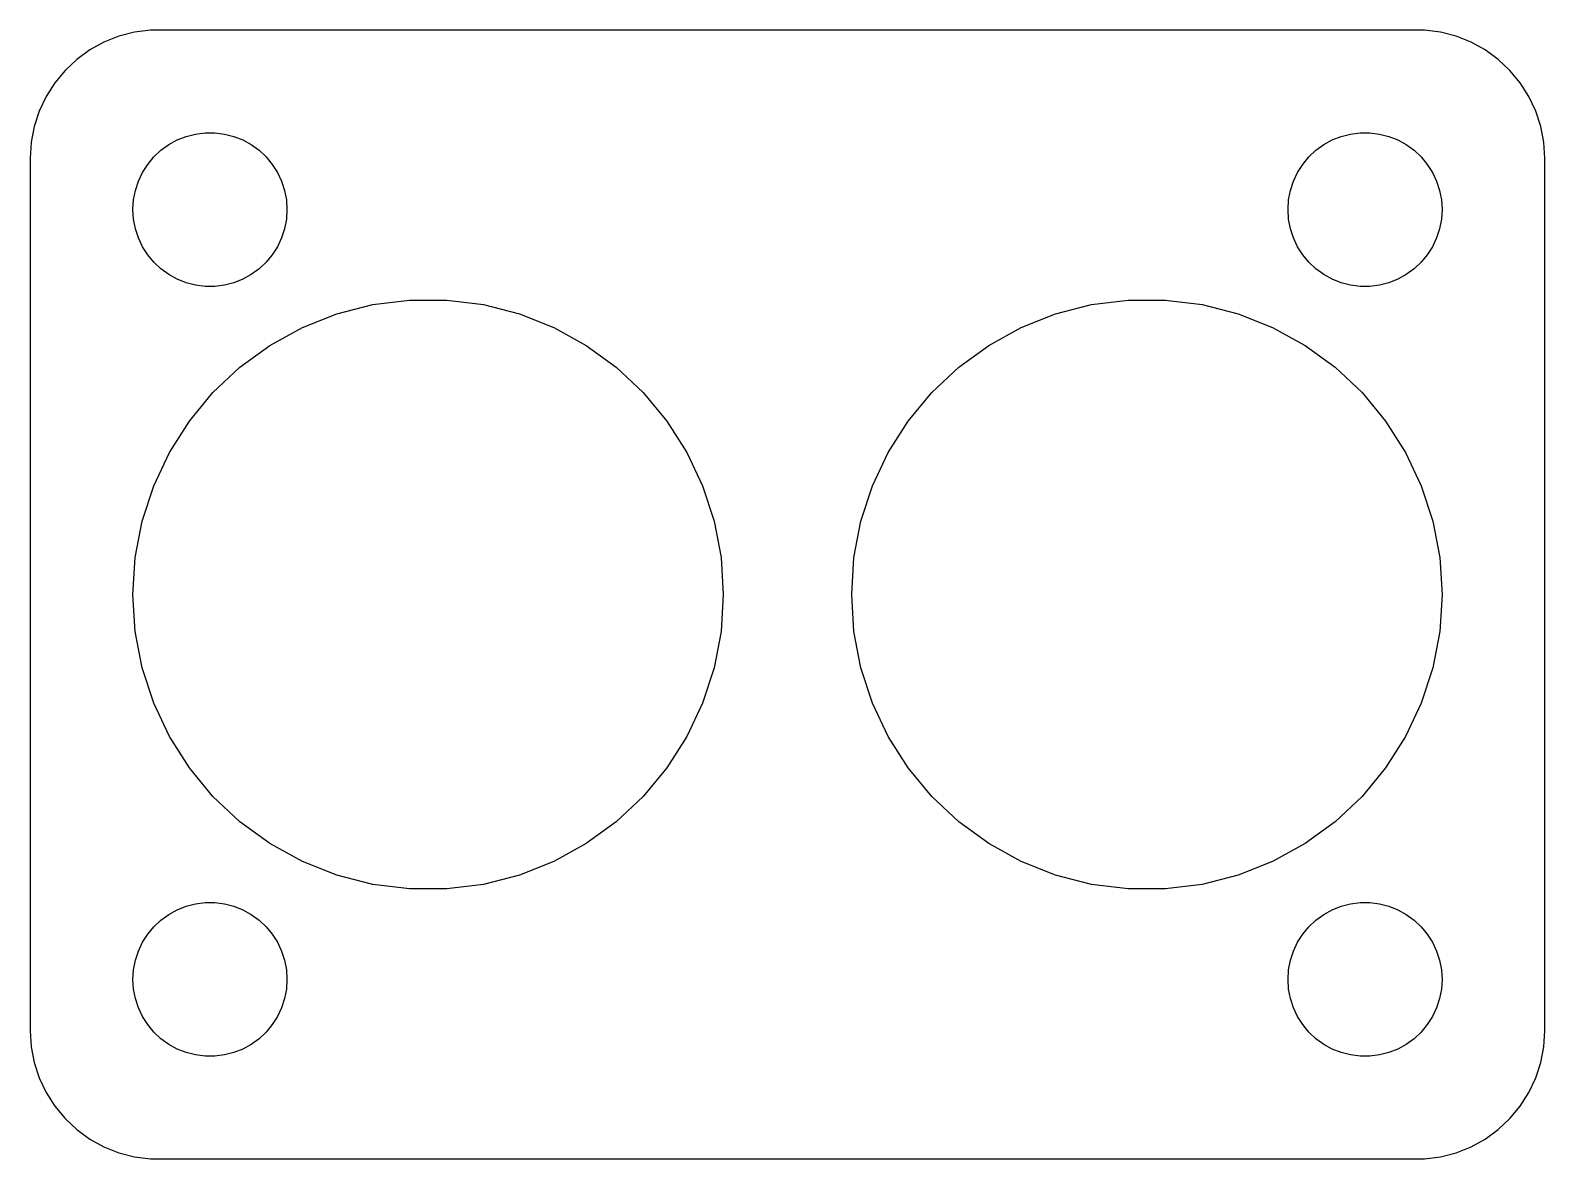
# Model space of a CAD drawing. Header units: metres. Extents: x -29.5 to 29.5, y -22 to 22.
import ezdxf

# ---------------------------------------------------------------- set-up
doc = ezdxf.new("R2010")
doc.units = ezdxf.units.M

msp = doc.modelspace()

# ---------------------------------------------------------------- linework, layer by layer
for p, q in [((-25.4369, 21.9114), (-26.0451, 21.7553)), ((-24.8139, 21.9901), (-25.4369, 21.9114)), ((24.8139, 21.9901), (-24.8139, 21.9901)), ((25.4369, 21.9114), (24.8139, 21.9901)), ((26.0451, 21.7553), (25.4369, 21.9114)), ((-26.6289, 21.5241), (-27.1791, 21.2216)), ((-26.0451, 21.7553), (-26.6289, 21.5241)), ((26.6289, 21.5241), (26.0451, 21.7553)), ((27.1791, 21.2216), (26.6289, 21.5241)), ((-27.6871, 20.8526), (-28.1448, 20.4227)), ((-27.1791, 21.2216), (-27.6871, 20.8526)), ((27.6871, 20.8526), (27.1791, 21.2216)), ((28.1448, 20.4227), (27.6871, 20.8526)), ((-28.1448, 20.4227), (-28.5451, 19.9389)), ((28.5451, 19.9389), (28.1448, 20.4227)), ((-28.5451, 19.9389), (-28.8815, 19.4088)), ((28.8815, 19.4088), (28.5451, 19.9389)), ((-28.8815, 19.4088), (-29.1489, 18.8406)), ((29.1489, 18.8406), (28.8815, 19.4088)), ((-29.1489, 18.8406), (-29.3429, 18.2434)), ((29.3429, 18.2434), (29.1489, 18.8406)), ((-29.3429, 18.2434), (-29.4606, 17.6267)), ((-24.1075, 17.533), (-23.7773, 17.7145)), ((-23.7773, 17.7145), (-23.427, 17.8532)), ((-23.427, 17.8532), (-23.0621, 17.9469)), ((-23.0621, 17.9469), (-22.6884, 17.9941)), ((-22.6884, 17.9941), (-22.3116, 17.9941)), ((-22.3116, 17.9941), (-21.9379, 17.9469)), ((-21.9379, 17.9469), (-21.5729, 17.8532)), ((-21.5729, 17.8532), (-21.2227, 17.7145)), ((-21.2227, 17.7145), (-20.8925, 17.533)), ((20.8925, 17.533), (21.2227, 17.7145)), ((21.2227, 17.7145), (21.5729, 17.8532)), ((21.5729, 17.8532), (21.9379, 17.9469)), ((21.9379, 17.9469), (22.3116, 17.9941)), ((22.3116, 17.9941), (22.6884, 17.9941)), ((22.6884, 17.9941), (23.0621, 17.9469)), ((23.0621, 17.9469), (23.427, 17.8532)), ((23.427, 17.8532), (23.7773, 17.7145)), ((23.7773, 17.7145), (24.1075, 17.533)), ((29.4606, 17.6267), (29.3429, 18.2434)), ((-29.4606, 17.6267), (-29.5, 17)), ((-24.6869, 17.0536), (-24.4123, 17.3115)), ((-24.4123, 17.3115), (-24.1075, 17.533)), ((-20.8925, 17.533), (-20.5877, 17.3115)), ((-20.5877, 17.3115), (-20.3131, 17.0536)), ((20.3131, 17.0536), (20.5877, 17.3115)), ((20.5877, 17.3115), (20.8925, 17.533)), ((24.1075, 17.533), (24.4123, 17.3115)), ((24.4123, 17.3115), (24.6869, 17.0536)), ((29.5, 17), (29.4606, 17.6267)), ((-29.5, 17), (-29.5, -17)), ((-25.1289, 16.4453), (-24.927, 16.7634)), ((-24.927, 16.7634), (-24.6869, 17.0536)), ((-20.3131, 17.0536), (-20.0729, 16.7634)), ((-20.0729, 16.7634), (-19.8711, 16.4453)), ((19.8711, 16.4453), (20.0729, 16.7634)), ((20.0729, 16.7634), (20.3131, 17.0536)), ((24.6869, 17.0536), (24.927, 16.7634)), ((24.927, 16.7634), (25.1289, 16.4453)), ((29.5, -17), (29.5, 17)), ((-25.4057, 15.7461), (-25.2893, 16.1044)), ((-25.2893, 16.1044), (-25.1289, 16.4453)), ((-19.8711, 16.4453), (-19.7107, 16.1044)), ((-19.7107, 16.1044), (-19.5942, 15.7461)), ((19.5942, 15.7461), (19.7107, 16.1044)), ((19.7107, 16.1044), (19.8711, 16.4453)), ((25.1289, 16.4453), (25.2893, 16.1044)), ((25.2893, 16.1044), (25.4057, 15.7461)), ((-25.5, 15), (-25.4763, 15.376)), ((-25.4763, 15.376), (-25.4057, 15.7461)), ((-19.5942, 15.7461), (-19.5237, 15.376)), ((-19.5237, 15.376), (-19.5, 15)), ((19.5, 15), (19.5237, 15.376)), ((19.5237, 15.376), (19.5942, 15.7461)), ((25.4057, 15.7461), (25.4763, 15.376)), ((25.4763, 15.376), (25.5, 15)), ((-25.4763, 14.624), (-25.5, 15)), ((-19.5, 15), (-19.5237, 14.624)), ((19.5237, 14.624), (19.5, 15)), ((25.5, 15), (25.4763, 14.624)), ((-25.4057, 14.2539), (-25.4763, 14.624)), ((-25.2893, 13.8956), (-25.4057, 14.2539)), ((-19.5942, 14.2539), (-19.7107, 13.8956)), ((-19.5237, 14.624), (-19.5942, 14.2539)), ((19.5942, 14.2539), (19.5237, 14.624)), ((19.7107, 13.8956), (19.5942, 14.2539)), ((25.4057, 14.2539), (25.2893, 13.8956)), ((25.4763, 14.624), (25.4057, 14.2539)), ((-25.1289, 13.5547), (-25.2893, 13.8956)), ((-19.7107, 13.8956), (-19.8711, 13.5547)), ((19.8711, 13.5547), (19.7107, 13.8956)), ((25.2893, 13.8956), (25.1289, 13.5547)), ((-24.927, 13.2366), (-25.1289, 13.5547)), ((-24.6869, 12.9464), (-24.927, 13.2366)), ((-20.0729, 13.2366), (-20.3131, 12.9464)), ((-19.8711, 13.5547), (-20.0729, 13.2366)), ((20.0729, 13.2366), (19.8711, 13.5547)), ((20.3131, 12.9464), (20.0729, 13.2366)), ((24.927, 13.2366), (24.6869, 12.9464)), ((25.1289, 13.5547), (24.927, 13.2366)), ((-24.4123, 12.6884), (-24.6869, 12.9464)), ((-24.1075, 12.467), (-24.4123, 12.6884)), ((-23.7773, 12.2855), (-24.1075, 12.467)), ((-20.8925, 12.467), (-21.2227, 12.2855)), ((-20.5877, 12.6884), (-20.8925, 12.467)), ((-20.3131, 12.9464), (-20.5877, 12.6884)), ((20.5877, 12.6884), (20.3131, 12.9464)), ((20.8925, 12.467), (20.5877, 12.6884)), ((21.2227, 12.2855), (20.8925, 12.467)), ((24.1075, 12.467), (23.7773, 12.2855)), ((24.4123, 12.6884), (24.1075, 12.467)), ((24.6869, 12.9464), (24.4123, 12.6884)), ((-23.427, 12.1468), (-23.7773, 12.2855)), ((-23.0621, 12.0531), (-23.427, 12.1468)), ((-22.6884, 12.0059), (-23.0621, 12.0531)), ((-22.3116, 12.0059), (-22.6884, 12.0059)), ((-21.9379, 12.0531), (-22.3116, 12.0059)), ((-21.5729, 12.1468), (-21.9379, 12.0531)), ((-21.2227, 12.2855), (-21.5729, 12.1468)), ((21.5729, 12.1468), (21.2227, 12.2855)), ((21.9379, 12.0531), (21.5729, 12.1468)), ((22.3116, 12.0059), (21.9379, 12.0531)), ((22.6884, 12.0059), (22.3116, 12.0059)), ((23.0621, 12.0531), (22.6884, 12.0059)), ((23.427, 12.1468), (23.0621, 12.0531)), ((23.7773, 12.2855), (23.427, 12.1468)), ((-17.5537, 10.9371), (-16.1549, 11.2963)), ((-16.1549, 11.2963), (-14.7221, 11.4773)), ((-14.7221, 11.4773), (-13.2779, 11.4773)), ((-13.2779, 11.4773), (-11.8451, 11.2963)), ((-11.8451, 11.2963), (-10.4463, 10.9371)), ((10.4463, 10.9371), (11.8451, 11.2963)), ((11.8451, 11.2963), (13.2779, 11.4773)), ((13.2779, 11.4773), (14.7221, 11.4773)), ((14.7221, 11.4773), (16.1549, 11.2963)), ((16.1549, 11.2963), (17.5537, 10.9371)), ((-18.8965, 10.4055), (-17.5537, 10.9371)), ((-10.4463, 10.9371), (-9.10353, 10.4055)), ((9.10353, 10.4055), (10.4463, 10.9371)), ((17.5537, 10.9371), (18.8965, 10.4055)), ((-20.162, 9.70976), (-18.8965, 10.4055)), ((-9.10353, 10.4055), (-7.83798, 9.70976)), ((7.83798, 9.70976), (9.10353, 10.4055)), ((18.8965, 10.4055), (20.162, 9.70976)), ((-21.3304, 8.8609), (-20.162, 9.70976)), ((-7.83798, 9.70976), (-6.66962, 8.8609)), ((6.66962, 8.8609), (7.83798, 9.70976)), ((20.162, 9.70976), (21.3304, 8.8609)), ((-22.3831, 7.87228), (-21.3304, 8.8609)), ((-6.66962, 8.8609), (-5.61685, 7.87228)), ((5.61685, 7.87228), (6.66962, 8.8609)), ((21.3304, 8.8609), (22.3831, 7.87228)), ((-23.3037, 6.75952), (-22.3831, 7.87228)), ((-5.61685, 7.87228), (-4.6963, 6.75952)), ((4.6963, 6.75952), (5.61685, 7.87228)), ((22.3831, 7.87228), (23.3037, 6.75952)), ((-24.0775, 5.54016), (-23.3037, 6.75952)), ((-4.6963, 6.75952), (-3.92247, 5.54016)), ((3.92247, 5.54016), (4.6963, 6.75952)), ((23.3037, 6.75952), (24.0775, 5.54016)), ((-24.6924, 4.23343), (-24.0775, 5.54016)), ((-3.92247, 5.54016), (-3.30756, 4.23343)), ((3.30756, 4.23343), (3.92247, 5.54016)), ((24.0775, 5.54016), (24.6924, 4.23343)), ((-25.1387, 2.85992), (-24.6924, 4.23343)), ((-3.30756, 4.23343), (-2.86128, 2.85992)), ((2.86128, 2.85992), (3.30756, 4.23343)), ((24.6924, 4.23343), (25.1387, 2.85992)), ((-25.4093, 1.44133), (-25.1387, 2.85992)), ((-2.86128, 2.85992), (-2.59067, 1.44133)), ((2.59067, 1.44133), (2.86128, 2.85992)), ((25.1387, 2.85992), (25.4093, 1.44133)), ((-25.5, 0), (-25.4093, 1.44133)), ((-2.59067, 1.44133), (-2.5, 0)), ((2.5, 0), (2.59067, 1.44133)), ((25.4093, 1.44133), (25.5, 0)), ((-25.4093, -1.44133), (-25.5, 0)), ((-2.5, 0), (-2.59067, -1.44133)), ((2.59067, -1.44133), (2.5, 0)), ((25.5, 0), (25.4093, -1.44133)), ((-25.1387, -2.85992), (-25.4093, -1.44133)), ((-2.59067, -1.44133), (-2.86128, -2.85992)), ((2.86128, -2.85992), (2.59067, -1.44133)), ((25.4093, -1.44133), (25.1387, -2.85992)), ((-24.6924, -4.23343), (-25.1387, -2.85992)), ((-2.86128, -2.85992), (-3.30756, -4.23343)), ((3.30756, -4.23343), (2.86128, -2.85992)), ((25.1387, -2.85992), (24.6924, -4.23343)), ((-24.0775, -5.54016), (-24.6924, -4.23343)), ((-3.30756, -4.23343), (-3.92247, -5.54016)), ((3.92247, -5.54016), (3.30756, -4.23343)), ((24.6924, -4.23343), (24.0775, -5.54016)), ((-23.3037, -6.75952), (-24.0775, -5.54016)), ((-3.92247, -5.54016), (-4.6963, -6.75952)), ((4.6963, -6.75952), (3.92247, -5.54016)), ((24.0775, -5.54016), (23.3037, -6.75952)), ((-22.3831, -7.87228), (-23.3037, -6.75952)), ((-4.6963, -6.75952), (-5.61685, -7.87228)), ((5.61685, -7.87228), (4.6963, -6.75952)), ((23.3037, -6.75952), (22.3831, -7.87228)), ((-21.3304, -8.8609), (-22.3831, -7.87228)), ((-5.61685, -7.87228), (-6.66962, -8.8609)), ((6.66962, -8.8609), (5.61685, -7.87228)), ((22.3831, -7.87228), (21.3304, -8.8609)), ((-20.162, -9.70976), (-21.3304, -8.8609)), ((-6.66962, -8.8609), (-7.83798, -9.70976)), ((7.83798, -9.70976), (6.66962, -8.8609)), ((21.3304, -8.8609), (20.162, -9.70976)), ((-18.8965, -10.4055), (-20.162, -9.70976)), ((-7.83798, -9.70976), (-9.10353, -10.4055)), ((9.10353, -10.4055), (7.83798, -9.70976)), ((20.162, -9.70976), (18.8965, -10.4055)), ((-17.5537, -10.9371), (-18.8965, -10.4055)), ((-9.10353, -10.4055), (-10.4463, -10.9371)), ((10.4463, -10.9371), (9.10353, -10.4055)), ((18.8965, -10.4055), (17.5537, -10.9371)), ((-16.1549, -11.2963), (-17.5537, -10.9371)), ((-10.4463, -10.9371), (-11.8451, -11.2963)), ((11.8451, -11.2963), (10.4463, -10.9371)), ((17.5537, -10.9371), (16.1549, -11.2963)), ((-14.7221, -11.4773), (-16.1549, -11.2963)), ((-13.2779, -11.4773), (-14.7221, -11.4773)), ((-11.8451, -11.2963), (-13.2779, -11.4773)), ((13.2779, -11.4773), (11.8451, -11.2963)), ((14.7221, -11.4773), (13.2779, -11.4773)), ((16.1549, -11.2963), (14.7221, -11.4773)), ((-24.1075, -12.467), (-23.7773, -12.2855)), ((-23.7773, -12.2855), (-23.427, -12.1468)), ((-23.427, -12.1468), (-23.0621, -12.0531)), ((-23.0621, -12.0531), (-22.6884, -12.0059)), ((-22.6884, -12.0059), (-22.3116, -12.0059)), ((-22.3116, -12.0059), (-21.9379, -12.0531)), ((-21.9379, -12.0531), (-21.5729, -12.1468)), ((-21.5729, -12.1468), (-21.2227, -12.2855)), ((-21.2227, -12.2855), (-20.8925, -12.467)), ((20.8925, -12.467), (21.2227, -12.2855)), ((21.2227, -12.2855), (21.5729, -12.1468)), ((21.5729, -12.1468), (21.9379, -12.0531)), ((21.9379, -12.0531), (22.3116, -12.0059)), ((22.3116, -12.0059), (22.6884, -12.0059)), ((22.6884, -12.0059), (23.0621, -12.0531)), ((23.0621, -12.0531), (23.427, -12.1468)), ((23.427, -12.1468), (23.7773, -12.2855)), ((23.7773, -12.2855), (24.1075, -12.467)), ((-24.927, -13.2366), (-24.6869, -12.9464)), ((-24.6869, -12.9464), (-24.4123, -12.6884)), ((-24.4123, -12.6884), (-24.1075, -12.467)), ((-20.8925, -12.467), (-20.5877, -12.6884)), ((-20.5877, -12.6884), (-20.3131, -12.9464)), ((-20.3131, -12.9464), (-20.0729, -13.2366)), ((20.0729, -13.2366), (20.3131, -12.9464)), ((20.3131, -12.9464), (20.5877, -12.6884)), ((20.5877, -12.6884), (20.8925, -12.467)), ((24.1075, -12.467), (24.4123, -12.6884)), ((24.4123, -12.6884), (24.6869, -12.9464)), ((24.6869, -12.9464), (24.927, -13.2366)), ((-25.2893, -13.8956), (-25.1289, -13.5547)), ((-25.1289, -13.5547), (-24.927, -13.2366)), ((-20.0729, -13.2366), (-19.8711, -13.5547)), ((-19.8711, -13.5547), (-19.7107, -13.8956)), ((19.7107, -13.8956), (19.8711, -13.5547)), ((19.8711, -13.5547), (20.0729, -13.2366)), ((24.927, -13.2366), (25.1289, -13.5547)), ((25.1289, -13.5547), (25.2893, -13.8956)), ((-25.4057, -14.2539), (-25.2893, -13.8956)), ((-19.7107, -13.8956), (-19.5942, -14.2539)), ((19.5942, -14.2539), (19.7107, -13.8956)), ((25.2893, -13.8956), (25.4057, -14.2539)), ((-25.5, -15), (-25.4763, -14.624)), ((-25.4763, -14.624), (-25.4057, -14.2539)), ((-19.5942, -14.2539), (-19.5237, -14.624)), ((-19.5237, -14.624), (-19.5, -15)), ((19.5, -15), (19.5237, -14.624)), ((19.5237, -14.624), (19.5942, -14.2539)), ((25.4057, -14.2539), (25.4763, -14.624)), ((25.4763, -14.624), (25.5, -15)), ((-25.4763, -15.376), (-25.5, -15)), ((-19.5, -15), (-19.5237, -15.376)), ((19.5237, -15.376), (19.5, -15)), ((25.5, -15), (25.4763, -15.376)), ((-25.4057, -15.7461), (-25.4763, -15.376)), ((-25.2893, -16.1044), (-25.4057, -15.7461)), ((-19.5942, -15.7461), (-19.7107, -16.1044)), ((-19.5237, -15.376), (-19.5942, -15.7461)), ((19.5942, -15.7461), (19.5237, -15.376)), ((19.7107, -16.1044), (19.5942, -15.7461)), ((25.4057, -15.7461), (25.2893, -16.1044)), ((25.4763, -15.376), (25.4057, -15.7461)), ((-25.1289, -16.4453), (-25.2893, -16.1044)), ((-24.927, -16.7634), (-25.1289, -16.4453)), ((-19.8711, -16.4453), (-20.0729, -16.7634)), ((-19.7107, -16.1044), (-19.8711, -16.4453)), ((19.8711, -16.4453), (19.7107, -16.1044)), ((20.0729, -16.7634), (19.8711, -16.4453)), ((25.1289, -16.4453), (24.927, -16.7634)), ((25.2893, -16.1044), (25.1289, -16.4453)), ((-29.5, -17), (-29.4606, -17.6267)), ((-24.6869, -17.0536), (-24.927, -16.7634)), ((-24.4123, -17.3115), (-24.6869, -17.0536)), ((-20.3131, -17.0536), (-20.5877, -17.3115)), ((-20.0729, -16.7634), (-20.3131, -17.0536)), ((20.3131, -17.0536), (20.0729, -16.7634)), ((20.5877, -17.3115), (20.3131, -17.0536)), ((24.6869, -17.0536), (24.4123, -17.3115)), ((24.927, -16.7634), (24.6869, -17.0536)), ((29.4606, -17.6267), (29.5, -17)), ((-29.4606, -17.6267), (-29.3429, -18.2434)), ((-24.1075, -17.533), (-24.4123, -17.3115)), ((-23.7773, -17.7145), (-24.1075, -17.533)), ((-20.8925, -17.533), (-21.2227, -17.7145)), ((-20.5877, -17.3115), (-20.8925, -17.533)), ((20.8925, -17.533), (20.5877, -17.3115)), ((21.2227, -17.7145), (20.8925, -17.533)), ((24.1075, -17.533), (23.7773, -17.7145)), ((24.4123, -17.3115), (24.1075, -17.533)), ((29.3429, -18.2434), (29.4606, -17.6267)), ((-29.3429, -18.2434), (-29.1489, -18.8406)), ((-23.427, -17.8532), (-23.7773, -17.7145)), ((-23.0621, -17.9469), (-23.427, -17.8532)), ((-22.6884, -17.9941), (-23.0621, -17.9469)), ((-22.3116, -17.9941), (-22.6884, -17.9941)), ((-21.9379, -17.9469), (-22.3116, -17.9941)), ((-21.5729, -17.8532), (-21.9379, -17.9469)), ((-21.2227, -17.7145), (-21.5729, -17.8532)), ((21.5729, -17.8532), (21.2227, -17.7145)), ((21.9379, -17.9469), (21.5729, -17.8532)), ((22.3116, -17.9941), (21.9379, -17.9469)), ((22.6884, -17.9941), (22.3116, -17.9941)), ((23.0621, -17.9469), (22.6884, -17.9941)), ((23.427, -17.8532), (23.0621, -17.9469)), ((23.7773, -17.7145), (23.427, -17.8532)), ((29.1489, -18.8406), (29.3429, -18.2434)), ((-29.1489, -18.8406), (-28.8815, -19.4088)), ((28.8815, -19.4088), (29.1489, -18.8406)), ((-28.8815, -19.4088), (-28.5451, -19.9389)), ((28.5451, -19.9389), (28.8815, -19.4088)), ((-28.5451, -19.9389), (-28.1448, -20.4227)), ((28.1448, -20.4227), (28.5451, -19.9389)), ((-28.1448, -20.4227), (-27.6871, -20.8526)), ((27.6871, -20.8526), (28.1448, -20.4227)), ((-27.6871, -20.8526), (-27.1791, -21.2216)), ((-27.1791, -21.2216), (-26.6289, -21.5241)), ((26.6289, -21.5241), (27.1791, -21.2216)), ((27.1791, -21.2216), (27.6871, -20.8526)), ((-26.6289, -21.5241), (-26.0451, -21.7553)), ((-26.0451, -21.7553), (-25.4369, -21.9114)), ((25.4369, -21.9114), (26.0451, -21.7553)), ((26.0451, -21.7553), (26.6289, -21.5241)), ((-25.4369, -21.9114), (-24.8139, -21.9901)), ((-24.8139, -21.9901), (24.8139, -21.9901)), ((24.8139, -21.9901), (25.4369, -21.9114))]:
    msp.add_line(p, q)

doc.saveas('drawing.dxf')
